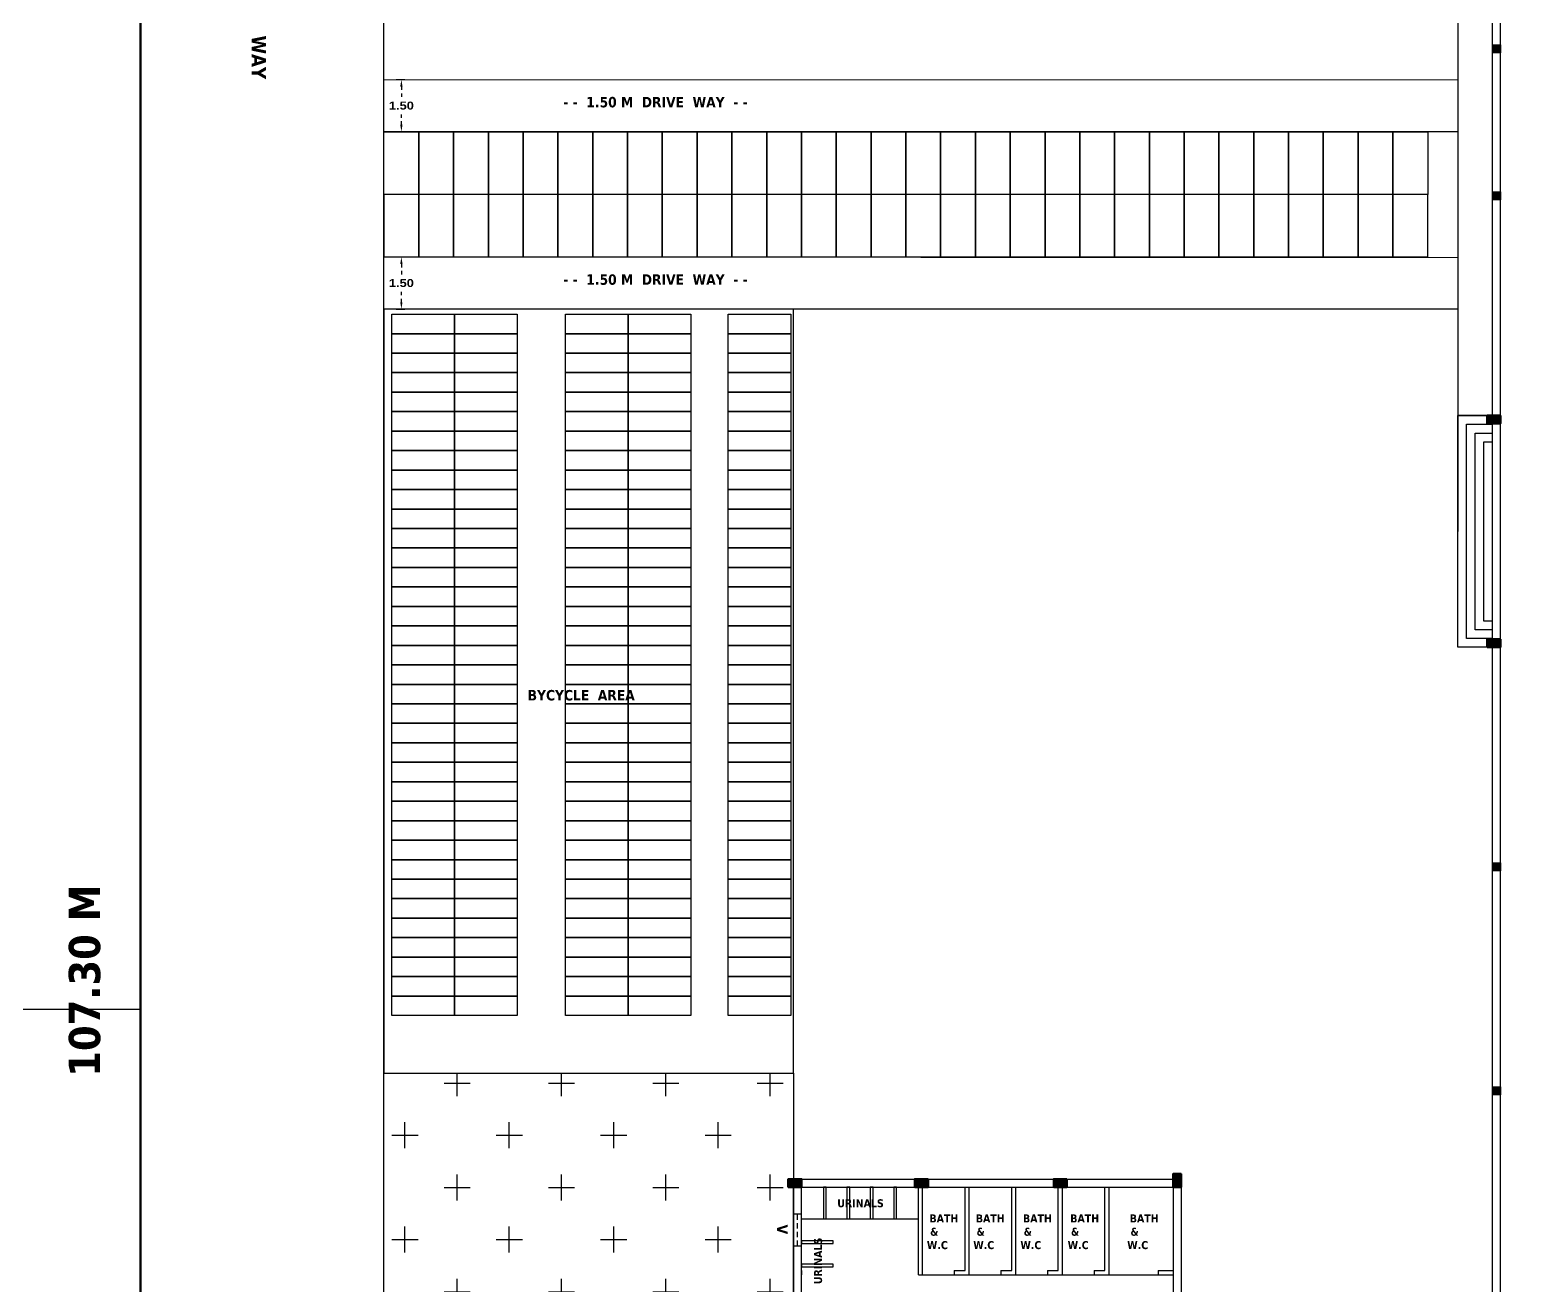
# Model space of a CAD drawing. Header units: metres. Extents: x 863 to 1571, y 626 to 804.
# Drawn here: x 1057.61 to 1100.36, y 729.21 to 765.3 of the extents above; entities that cross this region are included whole.
import ezdxf

# ---------------------------------------------------------------- set-up
doc = ezdxf.new("R2010")
doc.units = ezdxf.units.M
doc.header["$LTSCALE"] = 0.2
doc.header["$MEASUREMENT"] = 0
doc.header["$PDMODE"] = 2
doc.linetypes.add('DOT2', pattern=[0.125, 0, -0.125])
doc.linetypes.add('HIDDEN', pattern=[0.375, 0.25, -0.125])
doc.layers.get('0').update_dxf_attribs({"lineweight": 60})
for name, color, linetype in [('BLK_1_COVERED_AREA', 140, 'Continuous'), ('BLK_1_LVL_0_BLDG_FOOT_PRINT', 1, 'Continuous'), ('BLK_1_LVL_0_SIDE_SETBACK1', 171, 'Continuous'), ('Commercial-topo', 6, 'Continuous'), ('CYCLE_PARKING', 235, 'Continuous'), ('DRIVE_WAY', 1, 'Continuous'), ('OSR_PLAN', 171, 'Continuous'), ('PER_AISLE_WIDTH', 4, 'Continuous'), ('PLOT_BOUNDARY', 70, 'Continuous'), ('TWO_WHEELER_DRIVE_WAY', 2, 'Continuous'), ('TWO_WHEELER_PARKING', 2, 'Continuous')]:
    doc.layers.add(name, color=color, linetype=linetype)
doc.styles.get("Standard").update_dxf_attribs({"font": 'ariblk.ttf', "height": 0.23})
doc.styles.add('TXT', font='txt.shx')
doc.dimstyles.get("Standard").update_dxf_attribs({"dimtxt": 0.23, "dimasz": 0.2, "dimexe": 0.12, "dimexo": 0.0625, "dimgap": 0.09, "dimtad": 1, "dimtih": 1, "dimtoh": 1, "dimzin": 1, "dimdsep": 46, "dimtxsty": 'Standard', "dimcen": 0.09, "dimazin": 0, "dimtfac": 1, "dimtix": 1, "dimtofl": 0, "dimtmove": 0, "dimatfit": 0, "dimfxl": 0, "dimtolj": 1, "dimtzin": 0, "dimarcsym": 0})

# ---------------------------------------------------------------- blocks, each defined once
blk = doc.blocks.new('A$C650768DD')
blk.add_hatch(color=4).paths.add_polyline_path([(0, 0), (0.23, 0), (0.23, 0.38), (0, 0.38)])
at = {"color": 1}
blk.add_lwpolyline([(0, 0), (0.23, 0), (0.23, 0.38), (0, 0.38)], close=True, dxfattribs=at)
blk = doc.blocks.new('*D284')
at = {"layer": 'Defpoints', "color": 0, "lineweight": -2}
for p in [(1067.788, 758.766), (1068.288, 758.766), (1067.788, 757.266)]:
    blk.add_point(p, dxfattribs=at)
at = {"layer": 'TWO_WHEELER_DRIVE_WAY', "color": 6, "lineweight": -2}
for p, q in [((1068.138, 758.766), (1068.388, 758.766)), ((1068.138, 757.266), (1068.388, 757.266))]:
    blk.add_line(p, q, dxfattribs=at)
at = {"layer": 'TWO_WHEELER_DRIVE_WAY', "color": 6, "linetype": 'DOT2'}
for p, q in [((1068.288, 758.566), (1068.288, 758.225)), ((1068.288, 757.466), (1068.288, 757.807))]:
    blk.add_line(p, q, dxfattribs=at)
at = {"layer": 'TWO_WHEELER_DRIVE_WAY', "color": 6, "lineweight": -2}
for points in [[(1068.255, 758.566), (1068.321, 758.566), (1068.288, 758.766)], [(1068.255, 757.466), (1068.321, 757.466), (1068.288, 757.266)]]:
    blk.add_solid(points, dxfattribs=at)
at = {"layer": 'TWO_WHEELER_DRIVE_WAY', "color": 6, "lineweight": -2, "insert": (1068.288, 758.016), "char_height": 0.23, "attachment_point": 5}
blk.add_mtext('\\A1;1.50', dxfattribs=at)
blk = doc.blocks.new('*D285')
at = {"layer": 'Defpoints', "color": 0, "lineweight": -2}
for p in [(1067.788, 763.866), (1068.288, 763.866), (1067.788, 762.366)]:
    blk.add_point(p, dxfattribs=at)
at = {"layer": 'TWO_WHEELER_DRIVE_WAY', "color": 6, "lineweight": -2}
for p, q in [((1068.138, 763.866), (1068.388, 763.866)), ((1068.138, 762.366), (1068.388, 762.366))]:
    blk.add_line(p, q, dxfattribs=at)
at = {"layer": 'TWO_WHEELER_DRIVE_WAY', "color": 6, "linetype": 'DOT2'}
for p, q in [((1068.288, 763.666), (1068.288, 763.325)), ((1068.288, 762.566), (1068.288, 762.907))]:
    blk.add_line(p, q, dxfattribs=at)
at = {"layer": 'TWO_WHEELER_DRIVE_WAY', "color": 6, "lineweight": -2}
for points in [[(1068.255, 763.666), (1068.321, 763.666), (1068.288, 763.866)], [(1068.255, 762.566), (1068.321, 762.566), (1068.288, 762.366)]]:
    blk.add_solid(points, dxfattribs=at)
at = {"layer": 'TWO_WHEELER_DRIVE_WAY', "color": 6, "lineweight": -2, "insert": (1068.288, 763.116), "char_height": 0.23, "attachment_point": 5}
blk.add_mtext('\\A1;1.50', dxfattribs=at)

msp = doc.modelspace()

# ---------------------------------------------------------------- hatches: boundary and pattern name
at = {"lineweight": -2}
h = msp.add_hatch(color=4, dxfattribs=at)
h.dxf.hatch_style = 1
h.paths.add_polyline_path([(1099.88, 764.636), (1099.88, 764.866), (1099.65, 764.866), (1099.65, 764.636)])
h = msp.add_hatch(color=4, dxfattribs=at)
h.dxf.hatch_style = 1
h.paths.add_polyline_path([(1099.88, 760.406), (1099.88, 760.636), (1099.65, 760.636), (1099.65, 760.406)])
h = msp.add_hatch(color=4, dxfattribs=at)
h.dxf.hatch_style = 1
h.paths.add_polyline_path([(1099.88, 741.116), (1099.88, 741.346), (1099.65, 741.346), (1099.65, 741.116)])
h = msp.add_hatch(dxfattribs=at)
h.set_pattern_fill('CROSS', color=3, scale=6)
h.set_pattern_definition([(0, (399.014, -145.4812), (1.5, 1.5), [0.75, -2.25]), (90, (399.389, -145.8562), (-1.5, 1.5), [0.75, -2.25])])
h.paths.add_polyline_path([(1079.56, 727.296), (1079.41, 727.296), (1079.41, 727.526), (1079.56, 727.526), (1079.56, 728.27), (1079.56, 728.27), (1079.56, 729.18), (1079.56, 730.34), (1079.56, 730.34), (1079.56, 731.25), (1079.56, 732.03), (1079.41, 732.03), (1079.41, 732.26), (1079.56, 732.26), (1079.56, 735.301), (1067.788, 735.301), (1067.788, 683.481), (1079.56, 683.481), (1079.56, 702.616), (1079.41, 702.616), (1079.41, 702.846), (1079.56, 702.846), (1079.56, 706.706), (1079.41, 706.706), (1079.41, 706.936), (1079.56, 706.936), (1079.56, 710.796), (1079.41, 710.796), (1079.41, 711.026), (1079.56, 711.026), (1079.56, 714.886), (1079.41, 714.886), (1079.41, 715.116), (1079.56, 715.116), (1079.56, 716.119), (1079.56, 716.119), (1079.56, 717.919), (1079.56, 718.976), (1079.41, 718.976), (1079.41, 719.206), (1079.56, 719.206), (1079.56, 720.263), (1079.56, 720.263), (1079.56, 722.063), (1079.56, 723.066), (1079.41, 723.066), (1079.41, 723.296), (1079.56, 723.296)])
h = msp.add_hatch(color=4, dxfattribs=at)
h.dxf.hatch_style = 1
h.paths.add_polyline_path([(1099.88, 734.686), (1099.88, 734.916), (1099.65, 734.916), (1099.65, 734.686)])

# ---------------------------------------------------------------- linework, layer by layer
for p, q in [((1060.787, 790.781), (1060.787, 683.481)), ((1067.788, 762.366), (1067.788, 790.781)), ((1098.65, 773.016), (1098.65, 750.874)), ((1099.65, 764.636), (1099.65, 764.636)), ((1099.88, 764.866), (1099.88, 764.866)), ((1067.788, 758.755), (1067.788, 762.366)), ((1085.788, 762.366), (1067.788, 762.366)), ((1099.88, 760.636), (1099.88, 760.636)), ((1099.65, 760.406), (1099.65, 760.406)), ((1067.788, 758.766), (1067.788, 758.755)), ((1067.788, 756.692), (1067.788, 757.266)), ((1067.788, 683.481), (1067.788, 756.692)), ((1099.65, 754.206), (1098.65, 754.206)), ((1067.788, 750.874), (1067.788, 743.874)), ((1099.65, 741.116), (1099.65, 741.116)), ((1060.787, 737.131), (1048.779, 737.131)), ((1099.65, 734.686), (1099.65, 734.686)), ((1079.79, 729.63), (1079.79, 732.028)), ((1079.79, 729.628), (1079.79, 732.028)), ((1079.79, 732.028), (1081.01, 732.028)), ((1079.79, 732.028), (1084.49, 732.028)), ((1081.032, 732.028), (1082.35, 732.028)), ((1083.15, 729.508), (1083.15, 732.028)), ((1083.27, 729.508), (1083.27, 732.028)), ((1084.49, 729.628), (1084.49, 732.028)), ((1084.61, 732.028), (1085.83, 732.028)), ((1084.61, 729.508), (1084.61, 732.028)), ((1085.83, 729.628), (1085.83, 732.028)), ((1085.95, 732.028), (1087.17, 732.028)), ((1085.95, 729.508), (1085.95, 732.028)), ((1087.17, 729.628), (1087.17, 732.028)), ((1087.29, 729.508), (1087.29, 732.028)), ((1088.51, 729.628), (1088.51, 732.03)), ((1088.63, 729.508), (1088.63, 732.03)), ((1079.79, 727.526), (1079.79, 731.798)), ((1079.79, 731.118), (1083.15, 731.118)), ((1079.79, 729.628), (1079.79, 729.508)), ((1083.15, 729.508), (1084.61, 729.508)), ((1084.18, 729.628), (1084.49, 729.628)), ((1084.18, 729.628), (1084.18, 729.508)), ((1084.61, 729.508), (1085.95, 729.508)), ((1085.52, 729.628), (1085.83, 729.628)), ((1085.52, 729.628), (1085.52, 729.508)), ((1085.95, 729.508), (1087.29, 729.508)), ((1086.86, 729.628), (1087.17, 729.628)), ((1086.86, 729.628), (1086.86, 729.508)), ((1087.29, 729.508), (1088.63, 729.508)), ((1088.2, 729.628), (1088.51, 729.628)), ((1088.2, 729.628), (1088.2, 729.508)), ((1088.63, 729.508), (1090.47, 729.508)), ((1089.67, 729.508), (1090.47, 729.508)), ((1090.04, 729.628), (1090.47, 729.628)), ((1090.04, 729.628), (1090.04, 729.508))]:
    msp.add_line(p, q, dxfattribs=at)
at = {"color": 143, "linetype": 'HIDDEN', "lineweight": -2, "ltscale": 3}
msp.add_line((1079.675, 730.34), (1079.675, 731.25), dxfattribs=at)
at = {"lineweight": -2}
for points in [[(1079.79, 698.736), (1079.79, 732.028), (1090.469, 732.028), (1090.469, 717.596), (1099.88, 717.596), (1099.88, 773.246), (1078.29, 773.247), (1078.29, 783.926), (1099.65, 783.926), (1110.56, 783.926), (1110.56, 698.736), (1099.65, 698.736), (1099.65, 696.09), (1090.7, 696.09), (1090.7, 698.736)], [(1067.788, 735.301), (1079.56, 735.301), (1079.56, 757.266), (1067.788, 757.266)], [(1079.56, 683.481), (1067.788, 683.481), (1067.788, 735.301), (1079.56, 735.301)], [(1080.422, 732.025), (1080.422, 731.115), (1080.502, 731.115), (1080.502, 732.025)], [(1081.094, 732.028), (1081.094, 731.118), (1081.174, 731.118), (1081.174, 732.028)], [(1081.766, 732.028), (1081.766, 731.118), (1081.846, 731.118), (1081.846, 732.028)], [(1082.438, 732.028), (1082.438, 731.118), (1082.518, 731.118), (1082.518, 732.028)], [(1079.79, 730.406), (1080.7, 730.406), (1080.7, 730.486), (1079.79, 730.486)], [(1079.79, 729.734), (1080.7, 729.734), (1080.7, 729.814), (1079.79, 729.814)]]:
    msp.add_lwpolyline(points, close=True, dxfattribs=at)
at = {"color": 1, "lineweight": -2}
for points in [[(1099.88, 764.866), (1099.88, 764.636), (1099.65, 764.636), (1099.65, 764.866)], [(1099.88, 760.636), (1099.88, 760.406), (1099.65, 760.406), (1099.65, 760.636)], [(1099.88, 741.346), (1099.88, 741.116), (1099.65, 741.116), (1099.65, 741.346)], [(1099.88, 734.916), (1099.88, 734.686), (1099.65, 734.686), (1099.65, 734.916)]]:
    msp.add_lwpolyline(points, close=True, dxfattribs=at)
at = {"lineweight": -2}
for points in [[(1099.65, 747.546), (1098.65, 747.546), (1098.65, 754.206), (1099.65, 754.206)], [(1099.65, 747.796), (1098.9, 747.796), (1098.9, 753.956), (1099.65, 753.956)], [(1099.65, 748.046), (1099.15, 748.046), (1099.15, 753.706), (1099.65, 753.706)], [(1099.65, 748.296), (1099.4, 748.296), (1099.4, 753.456), (1099.65, 753.456)]]:
    msp.add_lwpolyline(points, dxfattribs=at)
at = {"color": 4, "lineweight": -2}
msp.add_lwpolyline([(1079.56, 731.25), (1079.56, 730.34), (1079.79, 730.34), (1079.79, 731.25)], close=True, dxfattribs=at)
at = {"layer": 'BLK_1_COVERED_AREA', "color": 140, "lineweight": -2}
msp.add_lwpolyline([(1078.06, 784.156), (1110.79, 784.156), (1110.79, 698.506), (1099.88, 698.506), (1099.88, 695.86), (1090.47, 695.86), (1090.47, 698.506), (1079.56, 698.506), (1079.56, 732.26), (1090.699, 732.258), (1090.699, 717.826), (1099.65, 717.826), (1099.65, 773.016), (1078.06, 773.017)], close=True, dxfattribs=at)
at = {"layer": 'BLK_1_LVL_0_BLDG_FOOT_PRINT', "color": 1, "lineweight": -2}
msp.add_lwpolyline([(1078.06, 784.156), (1110.79, 784.156), (1110.79, 698.506), (1099.88, 698.506), (1099.88, 695.86), (1090.47, 695.86), (1090.47, 698.506), (1079.56, 698.506), (1079.56, 732.26), (1090.699, 732.258), (1090.699, 717.826), (1099.65, 717.826), (1099.65, 773.016), (1078.06, 773.017)], close=True, dxfattribs=at)
at = {"layer": 'BLK_1_LVL_0_SIDE_SETBACK1', "color": 171, "lineweight": -2}
msp.add_lwpolyline([(1099.65, 773.016), (1078.06, 773.017), (1078.06, 784.156), (1060.788, 784.156), (1060.788, 698.506), (1079.56, 698.506), (1079.56, 732.258), (1090.699, 732.258), (1090.699, 717.826), (1099.65, 717.826)], close=True, dxfattribs=at)
at = {"layer": 'CYCLE_PARKING', "color": 250, "lineweight": -2}
for points in [[(1068.018, 756.561), (1068.018, 757.121), (1069.818, 757.121), (1069.818, 756.561)], [(1069.818, 756.561), (1069.818, 757.121), (1071.618, 757.121), (1071.618, 756.561)], [(1073.003, 756.561), (1073.003, 757.121), (1074.803, 757.121), (1074.803, 756.561)], [(1074.803, 756.561), (1074.803, 757.121), (1076.603, 757.121), (1076.603, 756.561)], [(1077.681, 756.561), (1077.681, 757.121), (1079.481, 757.121), (1079.481, 756.561)], [(1068.018, 756.001), (1068.018, 756.561), (1069.818, 756.561), (1069.818, 756.001)], [(1069.818, 756.001), (1069.818, 756.561), (1071.618, 756.561), (1071.618, 756.001)], [(1073.003, 756.001), (1073.003, 756.561), (1074.803, 756.561), (1074.803, 756.001)], [(1074.803, 756.001), (1074.803, 756.561), (1076.603, 756.561), (1076.603, 756.001)], [(1077.681, 756.001), (1077.681, 756.561), (1079.481, 756.561), (1079.481, 756.001)], [(1068.018, 755.441), (1068.018, 756.001), (1069.818, 756.001), (1069.818, 755.441)], [(1069.818, 755.441), (1069.818, 756.001), (1071.618, 756.001), (1071.618, 755.441)], [(1073.003, 755.441), (1073.003, 756.001), (1074.803, 756.001), (1074.803, 755.441)], [(1074.803, 755.441), (1074.803, 756.001), (1076.603, 756.001), (1076.603, 755.441)], [(1077.681, 755.441), (1077.681, 756.001), (1079.481, 756.001), (1079.481, 755.441)], [(1068.018, 754.881), (1068.018, 755.441), (1069.818, 755.441), (1069.818, 754.881)], [(1069.818, 754.881), (1069.818, 755.441), (1071.618, 755.441), (1071.618, 754.881)], [(1073.003, 754.881), (1073.003, 755.441), (1074.803, 755.441), (1074.803, 754.881)], [(1074.803, 754.881), (1074.803, 755.441), (1076.603, 755.441), (1076.603, 754.881)], [(1077.681, 754.881), (1077.681, 755.441), (1079.481, 755.441), (1079.481, 754.881)], [(1068.018, 754.321), (1068.018, 754.881), (1069.818, 754.881), (1069.818, 754.321)], [(1069.818, 754.321), (1069.818, 754.881), (1071.618, 754.881), (1071.618, 754.321)], [(1073.003, 754.321), (1073.003, 754.881), (1074.803, 754.881), (1074.803, 754.321)], [(1074.803, 754.321), (1074.803, 754.881), (1076.603, 754.881), (1076.603, 754.321)], [(1077.681, 754.321), (1077.681, 754.881), (1079.481, 754.881), (1079.481, 754.321)], [(1068.018, 753.761), (1068.018, 754.321), (1069.818, 754.321), (1069.818, 753.761)], [(1069.818, 753.761), (1069.818, 754.321), (1071.618, 754.321), (1071.618, 753.761)], [(1073.003, 753.761), (1073.003, 754.321), (1074.803, 754.321), (1074.803, 753.761)], [(1074.803, 753.761), (1074.803, 754.321), (1076.603, 754.321), (1076.603, 753.761)], [(1077.681, 753.761), (1077.681, 754.321), (1079.481, 754.321), (1079.481, 753.761)], [(1068.018, 753.201), (1068.018, 753.761), (1069.818, 753.761), (1069.818, 753.201)], [(1069.818, 753.201), (1069.818, 753.761), (1071.618, 753.761), (1071.618, 753.201)], [(1073.003, 753.201), (1073.003, 753.761), (1074.803, 753.761), (1074.803, 753.201)], [(1074.803, 753.201), (1074.803, 753.761), (1076.603, 753.761), (1076.603, 753.201)], [(1077.681, 753.201), (1077.681, 753.761), (1079.481, 753.761), (1079.481, 753.201)], [(1068.018, 752.641), (1068.018, 753.201), (1069.818, 753.201), (1069.818, 752.641)], [(1069.818, 752.641), (1069.818, 753.201), (1071.618, 753.201), (1071.618, 752.641)], [(1073.003, 752.641), (1073.003, 753.201), (1074.803, 753.201), (1074.803, 752.641)], [(1074.803, 752.641), (1074.803, 753.201), (1076.603, 753.201), (1076.603, 752.641)], [(1077.681, 752.641), (1077.681, 753.201), (1079.481, 753.201), (1079.481, 752.641)], [(1068.018, 752.081), (1068.018, 752.641), (1069.818, 752.641), (1069.818, 752.081)], [(1069.818, 752.081), (1069.818, 752.641), (1071.618, 752.641), (1071.618, 752.081)], [(1073.003, 752.081), (1073.003, 752.641), (1074.803, 752.641), (1074.803, 752.081)], [(1074.803, 752.081), (1074.803, 752.641), (1076.603, 752.641), (1076.603, 752.081)], [(1077.681, 752.081), (1077.681, 752.641), (1079.481, 752.641), (1079.481, 752.081)], [(1068.018, 751.521), (1068.018, 752.081), (1069.818, 752.081), (1069.818, 751.521)], [(1069.818, 751.521), (1069.818, 752.081), (1071.618, 752.081), (1071.618, 751.521)], [(1073.003, 751.521), (1073.003, 752.081), (1074.803, 752.081), (1074.803, 751.521)], [(1074.803, 751.521), (1074.803, 752.081), (1076.603, 752.081), (1076.603, 751.521)], [(1077.681, 751.521), (1077.681, 752.081), (1079.481, 752.081), (1079.481, 751.521)], [(1068.018, 750.961), (1068.018, 751.521), (1069.818, 751.521), (1069.818, 750.961)], [(1069.818, 750.961), (1069.818, 751.521), (1071.618, 751.521), (1071.618, 750.961)], [(1073.003, 750.961), (1073.003, 751.521), (1074.803, 751.521), (1074.803, 750.961)], [(1074.803, 750.961), (1074.803, 751.521), (1076.603, 751.521), (1076.603, 750.961)], [(1077.681, 750.961), (1077.681, 751.521), (1079.481, 751.521), (1079.481, 750.961)], [(1068.018, 750.401), (1068.018, 750.961), (1069.818, 750.961), (1069.818, 750.401)], [(1069.818, 750.401), (1069.818, 750.961), (1071.618, 750.961), (1071.618, 750.401)], [(1073.003, 750.401), (1073.003, 750.961), (1074.803, 750.961), (1074.803, 750.401)], [(1074.803, 750.401), (1074.803, 750.961), (1076.603, 750.961), (1076.603, 750.401)], [(1077.681, 750.401), (1077.681, 750.961), (1079.481, 750.961), (1079.481, 750.401)], [(1068.018, 749.841), (1068.018, 750.401), (1069.818, 750.401), (1069.818, 749.841)], [(1069.818, 749.841), (1069.818, 750.401), (1071.618, 750.401), (1071.618, 749.841)], [(1073.003, 749.841), (1073.003, 750.401), (1074.803, 750.401), (1074.803, 749.841)], [(1074.803, 749.841), (1074.803, 750.401), (1076.603, 750.401), (1076.603, 749.841)], [(1077.681, 749.841), (1077.681, 750.401), (1079.481, 750.401), (1079.481, 749.841)], [(1068.018, 749.281), (1068.018, 749.841), (1069.818, 749.841), (1069.818, 749.281)], [(1069.818, 749.281), (1069.818, 749.841), (1071.618, 749.841), (1071.618, 749.281)], [(1073.003, 749.281), (1073.003, 749.841), (1074.803, 749.841), (1074.803, 749.281)], [(1074.803, 749.281), (1074.803, 749.841), (1076.603, 749.841), (1076.603, 749.281)], [(1077.681, 749.281), (1077.681, 749.841), (1079.481, 749.841), (1079.481, 749.281)], [(1068.018, 748.721), (1068.018, 749.281), (1069.818, 749.281), (1069.818, 748.721)], [(1069.818, 748.721), (1069.818, 749.281), (1071.618, 749.281), (1071.618, 748.721)], [(1073.003, 748.721), (1073.003, 749.281), (1074.803, 749.281), (1074.803, 748.721)], [(1074.803, 748.721), (1074.803, 749.281), (1076.603, 749.281), (1076.603, 748.721)], [(1077.681, 748.721), (1077.681, 749.281), (1079.481, 749.281), (1079.481, 748.721)], [(1068.018, 748.161), (1068.018, 748.721), (1069.818, 748.721), (1069.818, 748.161)], [(1069.818, 748.161), (1069.818, 748.721), (1071.618, 748.721), (1071.618, 748.161)], [(1073.003, 748.161), (1073.003, 748.721), (1074.803, 748.721), (1074.803, 748.161)], [(1074.803, 748.161), (1074.803, 748.721), (1076.603, 748.721), (1076.603, 748.161)], [(1077.681, 748.161), (1077.681, 748.721), (1079.481, 748.721), (1079.481, 748.161)], [(1068.018, 747.601), (1068.018, 748.161), (1069.818, 748.161), (1069.818, 747.601)], [(1069.818, 747.601), (1069.818, 748.161), (1071.618, 748.161), (1071.618, 747.601)], [(1073.003, 747.601), (1073.003, 748.161), (1074.803, 748.161), (1074.803, 747.601)], [(1074.803, 747.601), (1074.803, 748.161), (1076.603, 748.161), (1076.603, 747.601)], [(1077.681, 747.601), (1077.681, 748.161), (1079.481, 748.161), (1079.481, 747.601)], [(1068.018, 747.041), (1068.018, 747.601), (1069.818, 747.601), (1069.818, 747.041)], [(1069.818, 747.041), (1069.818, 747.601), (1071.618, 747.601), (1071.618, 747.041)], [(1073.003, 747.041), (1073.003, 747.601), (1074.803, 747.601), (1074.803, 747.041)], [(1074.803, 747.041), (1074.803, 747.601), (1076.603, 747.601), (1076.603, 747.041)], [(1077.681, 747.041), (1077.681, 747.601), (1079.481, 747.601), (1079.481, 747.041)], [(1068.018, 746.481), (1068.018, 747.041), (1069.818, 747.041), (1069.818, 746.481)], [(1069.818, 746.481), (1069.818, 747.041), (1071.618, 747.041), (1071.618, 746.481)], [(1073.003, 746.481), (1073.003, 747.041), (1074.803, 747.041), (1074.803, 746.481)], [(1074.803, 746.481), (1074.803, 747.041), (1076.603, 747.041), (1076.603, 746.481)], [(1077.681, 746.481), (1077.681, 747.041), (1079.481, 747.041), (1079.481, 746.481)], [(1068.018, 745.921), (1068.018, 746.481), (1069.818, 746.481), (1069.818, 745.921)], [(1069.818, 745.921), (1069.818, 746.481), (1071.618, 746.481), (1071.618, 745.921)], [(1073.003, 745.921), (1073.003, 746.481), (1074.803, 746.481), (1074.803, 745.921)], [(1074.803, 745.921), (1074.803, 746.481), (1076.603, 746.481), (1076.603, 745.921)], [(1077.681, 745.921), (1077.681, 746.481), (1079.481, 746.481), (1079.481, 745.921)], [(1068.018, 745.361), (1068.018, 745.921), (1069.818, 745.921), (1069.818, 745.361)], [(1069.818, 745.361), (1069.818, 745.921), (1071.618, 745.921), (1071.618, 745.361)], [(1073.003, 745.361), (1073.003, 745.921), (1074.803, 745.921), (1074.803, 745.361)], [(1074.803, 745.361), (1074.803, 745.921), (1076.603, 745.921), (1076.603, 745.361)], [(1077.681, 745.361), (1077.681, 745.921), (1079.481, 745.921), (1079.481, 745.361)], [(1068.018, 744.801), (1068.018, 745.361), (1069.818, 745.361), (1069.818, 744.801)], [(1069.818, 744.801), (1069.818, 745.361), (1071.618, 745.361), (1071.618, 744.801)], [(1073.003, 744.801), (1073.003, 745.361), (1074.803, 745.361), (1074.803, 744.801)], [(1074.803, 744.801), (1074.803, 745.361), (1076.603, 745.361), (1076.603, 744.801)], [(1077.681, 744.801), (1077.681, 745.361), (1079.481, 745.361), (1079.481, 744.801)], [(1068.018, 744.241), (1068.018, 744.801), (1069.818, 744.801), (1069.818, 744.241)], [(1069.818, 744.241), (1069.818, 744.801), (1071.618, 744.801), (1071.618, 744.241)], [(1073.003, 744.241), (1073.003, 744.801), (1074.803, 744.801), (1074.803, 744.241)], [(1074.803, 744.241), (1074.803, 744.801), (1076.603, 744.801), (1076.603, 744.241)], [(1077.681, 744.241), (1077.681, 744.801), (1079.481, 744.801), (1079.481, 744.241)], [(1068.018, 743.681), (1068.018, 744.241), (1069.818, 744.241), (1069.818, 743.681)], [(1069.818, 743.681), (1069.818, 744.241), (1071.618, 744.241), (1071.618, 743.681)], [(1073.003, 743.681), (1073.003, 744.241), (1074.803, 744.241), (1074.803, 743.681)], [(1074.803, 743.681), (1074.803, 744.241), (1076.603, 744.241), (1076.603, 743.681)], [(1077.681, 743.681), (1077.681, 744.241), (1079.481, 744.241), (1079.481, 743.681)], [(1068.018, 743.121), (1068.018, 743.681), (1069.818, 743.681), (1069.818, 743.121)], [(1069.818, 743.121), (1069.818, 743.681), (1071.618, 743.681), (1071.618, 743.121)], [(1073.003, 743.121), (1073.003, 743.681), (1074.803, 743.681), (1074.803, 743.121)], [(1074.803, 743.121), (1074.803, 743.681), (1076.603, 743.681), (1076.603, 743.121)], [(1077.681, 743.121), (1077.681, 743.681), (1079.481, 743.681), (1079.481, 743.121)], [(1068.018, 742.561), (1068.018, 743.121), (1069.818, 743.121), (1069.818, 742.561)], [(1069.818, 742.561), (1069.818, 743.121), (1071.618, 743.121), (1071.618, 742.561)], [(1073.003, 742.561), (1073.003, 743.121), (1074.803, 743.121), (1074.803, 742.561)], [(1074.803, 742.561), (1074.803, 743.121), (1076.603, 743.121), (1076.603, 742.561)], [(1077.681, 742.561), (1077.681, 743.121), (1079.481, 743.121), (1079.481, 742.561)], [(1068.018, 742.001), (1068.018, 742.561), (1069.818, 742.561), (1069.818, 742.001)], [(1069.818, 742.001), (1069.818, 742.561), (1071.618, 742.561), (1071.618, 742.001)], [(1073.003, 742.001), (1073.003, 742.561), (1074.803, 742.561), (1074.803, 742.001)], [(1074.803, 742.001), (1074.803, 742.561), (1076.603, 742.561), (1076.603, 742.001)], [(1077.681, 742.001), (1077.681, 742.561), (1079.481, 742.561), (1079.481, 742.001)], [(1068.018, 741.441), (1068.018, 742.001), (1069.818, 742.001), (1069.818, 741.441)], [(1069.818, 741.441), (1069.818, 742.001), (1071.618, 742.001), (1071.618, 741.441)], [(1073.003, 741.441), (1073.003, 742.001), (1074.803, 742.001), (1074.803, 741.441)], [(1074.803, 741.441), (1074.803, 742.001), (1076.603, 742.001), (1076.603, 741.441)], [(1077.681, 741.441), (1077.681, 742.001), (1079.481, 742.001), (1079.481, 741.441)], [(1068.018, 740.881), (1068.018, 741.441), (1069.818, 741.441), (1069.818, 740.881)], [(1069.818, 740.881), (1069.818, 741.441), (1071.618, 741.441), (1071.618, 740.881)], [(1073.003, 740.881), (1073.003, 741.441), (1074.803, 741.441), (1074.803, 740.881)], [(1074.803, 740.881), (1074.803, 741.441), (1076.603, 741.441), (1076.603, 740.881)], [(1077.681, 740.881), (1077.681, 741.441), (1079.481, 741.441), (1079.481, 740.881)], [(1068.018, 740.321), (1068.018, 740.881), (1069.818, 740.881), (1069.818, 740.321)], [(1069.818, 740.321), (1069.818, 740.881), (1071.618, 740.881), (1071.618, 740.321)], [(1073.003, 740.321), (1073.003, 740.881), (1074.803, 740.881), (1074.803, 740.321)], [(1074.803, 740.321), (1074.803, 740.881), (1076.603, 740.881), (1076.603, 740.321)], [(1077.681, 740.321), (1077.681, 740.881), (1079.481, 740.881), (1079.481, 740.321)], [(1068.018, 739.761), (1068.018, 740.321), (1069.818, 740.321), (1069.818, 739.761)], [(1069.818, 739.761), (1069.818, 740.321), (1071.618, 740.321), (1071.618, 739.761)], [(1073.003, 739.761), (1073.003, 740.321), (1074.803, 740.321), (1074.803, 739.761)], [(1074.803, 739.761), (1074.803, 740.321), (1076.603, 740.321), (1076.603, 739.761)], [(1077.681, 739.761), (1077.681, 740.321), (1079.481, 740.321), (1079.481, 739.761)], [(1068.018, 739.201), (1068.018, 739.761), (1069.818, 739.761), (1069.818, 739.201)], [(1069.818, 739.201), (1069.818, 739.761), (1071.618, 739.761), (1071.618, 739.201)], [(1073.003, 739.201), (1073.003, 739.761), (1074.803, 739.761), (1074.803, 739.201)], [(1074.803, 739.201), (1074.803, 739.761), (1076.603, 739.761), (1076.603, 739.201)], [(1077.681, 739.201), (1077.681, 739.761), (1079.481, 739.761), (1079.481, 739.201)], [(1068.018, 738.641), (1068.018, 739.201), (1069.818, 739.201), (1069.818, 738.641)], [(1069.818, 738.641), (1069.818, 739.201), (1071.618, 739.201), (1071.618, 738.641)], [(1073.003, 738.641), (1073.003, 739.201), (1074.803, 739.201), (1074.803, 738.641)], [(1074.803, 738.641), (1074.803, 739.201), (1076.603, 739.201), (1076.603, 738.641)], [(1077.681, 738.641), (1077.681, 739.201), (1079.481, 739.201), (1079.481, 738.641)], [(1068.018, 738.081), (1068.018, 738.641), (1069.818, 738.641), (1069.818, 738.081)], [(1069.818, 738.081), (1069.818, 738.641), (1071.618, 738.641), (1071.618, 738.081)], [(1073.003, 738.081), (1073.003, 738.641), (1074.803, 738.641), (1074.803, 738.081)], [(1074.803, 738.081), (1074.803, 738.641), (1076.603, 738.641), (1076.603, 738.081)], [(1077.681, 738.081), (1077.681, 738.641), (1079.481, 738.641), (1079.481, 738.081)], [(1068.018, 737.521), (1068.018, 738.081), (1069.818, 738.081), (1069.818, 737.521)], [(1069.818, 737.521), (1069.818, 738.081), (1071.618, 738.081), (1071.618, 737.521)], [(1073.003, 737.521), (1073.003, 738.081), (1074.803, 738.081), (1074.803, 737.521)], [(1074.803, 737.521), (1074.803, 738.081), (1076.603, 738.081), (1076.603, 737.521)], [(1077.681, 737.521), (1077.681, 738.081), (1079.481, 738.081), (1079.481, 737.521)], [(1068.018, 736.961), (1068.018, 737.521), (1069.818, 737.521), (1069.818, 736.961)], [(1069.818, 736.961), (1069.818, 737.521), (1071.618, 737.521), (1071.618, 736.961)], [(1073.003, 736.961), (1073.003, 737.521), (1074.803, 737.521), (1074.803, 736.961)], [(1074.803, 736.961), (1074.803, 737.521), (1076.603, 737.521), (1076.603, 736.961)], [(1077.681, 736.961), (1077.681, 737.521), (1079.481, 737.521), (1079.481, 736.961)]]:
    msp.add_lwpolyline(points, close=True, dxfattribs=at)
at = {"layer": 'DRIVE_WAY', "color": 255, "linetype": 'ByBlock'}
msp.add_lwpolyline([(1067.788, 790.692), (1060.788, 790.692), (1060.788, 683.481), (1067.788, 683.481)], close=True, dxfattribs=at)
at = {"layer": 'OSR_PLAN', "color": 7, "lineweight": -2}
msp.add_lwpolyline([(1067.788, 735.301), (1079.56, 735.301), (1079.56, 683.481), (1067.788, 683.481)], close=True, dxfattribs=at)
at = {"layer": 'PER_AISLE_WIDTH', "color": 5, "linetype": 'ByBlock'}
msp.add_lwpolyline([(1067.788, 790.692), (1060.788, 790.692), (1060.788, 683.481), (1067.788, 683.481)], close=True, dxfattribs=at)
at = {"layer": 'PLOT_BOUNDARY', "color": 70, "lineweight": 80}
msp.add_lwpolyline([(1060.788, 790.781), (1117.387, 791.181), (1117.385, 683.481), (1060.788, 683.481)], close=True, dxfattribs=at)
at = {"layer": 'TWO_WHEELER_DRIVE_WAY', "color": 6, "lineweight": -2}
for points in [[(1067.788, 763.866), (1098.65, 763.855), (1098.65, 762.366), (1067.788, 762.366)], [(1067.788, 758.766), (1098.65, 758.755), (1098.65, 757.266), (1067.788, 757.266)]]:
    msp.add_lwpolyline(points, close=True, dxfattribs=at)
at = {"layer": 'TWO_WHEELER_PARKING', "color": 2, "lineweight": -2}
for points in [[(1068.788, 762.366), (1068.788, 760.566), (1067.788, 760.566), (1067.788, 762.366)], [(1069.788, 762.366), (1069.788, 760.566), (1068.788, 760.566), (1068.788, 762.366)], [(1070.788, 762.366), (1070.788, 760.566), (1069.788, 760.566), (1069.788, 762.366)], [(1071.788, 762.366), (1071.788, 760.566), (1070.788, 760.566), (1070.788, 762.366)], [(1072.788, 762.366), (1072.788, 760.566), (1071.788, 760.566), (1071.788, 762.366)], [(1073.788, 762.366), (1073.788, 760.566), (1072.788, 760.566), (1072.788, 762.366)], [(1074.788, 762.366), (1074.788, 760.566), (1073.788, 760.566), (1073.788, 762.366)], [(1075.788, 762.366), (1075.788, 760.566), (1074.788, 760.566), (1074.788, 762.366)], [(1076.788, 762.366), (1076.788, 760.566), (1075.788, 760.566), (1075.788, 762.366)], [(1077.788, 762.366), (1077.788, 760.566), (1076.788, 760.566), (1076.788, 762.366)], [(1078.788, 762.366), (1078.788, 760.566), (1077.788, 760.566), (1077.788, 762.366)], [(1079.788, 762.366), (1079.788, 760.566), (1078.788, 760.566), (1078.788, 762.366)], [(1080.788, 762.366), (1080.788, 760.566), (1079.788, 760.566), (1079.788, 762.366)], [(1081.788, 762.366), (1081.788, 760.566), (1080.788, 760.566), (1080.788, 762.366)], [(1082.788, 762.366), (1082.788, 760.566), (1081.788, 760.566), (1081.788, 762.366)], [(1083.788, 762.366), (1083.788, 760.566), (1082.788, 760.566), (1082.788, 762.366)], [(1084.788, 762.366), (1084.788, 760.566), (1083.788, 760.566), (1083.788, 762.366)], [(1085.788, 762.366), (1085.788, 760.566), (1084.788, 760.566), (1084.788, 762.366)], [(1086.788, 762.366), (1086.788, 760.566), (1085.788, 760.566), (1085.788, 762.366)], [(1087.788, 762.366), (1087.788, 760.566), (1086.788, 760.566), (1086.788, 762.366)], [(1088.788, 762.366), (1088.788, 760.566), (1087.788, 760.566), (1087.788, 762.366)], [(1089.788, 762.366), (1089.788, 760.566), (1088.788, 760.566), (1088.788, 762.366)], [(1090.788, 762.366), (1090.788, 760.566), (1089.788, 760.566), (1089.788, 762.366)], [(1091.788, 762.366), (1091.788, 760.566), (1090.788, 760.566), (1090.788, 762.366)], [(1092.788, 762.366), (1092.788, 760.566), (1091.788, 760.566), (1091.788, 762.366)], [(1093.788, 762.366), (1093.788, 760.566), (1092.788, 760.566), (1092.788, 762.366)], [(1094.788, 762.366), (1094.788, 760.566), (1093.788, 760.566), (1093.788, 762.366)], [(1095.788, 762.366), (1095.788, 760.566), (1094.788, 760.566), (1094.788, 762.366)], [(1096.788, 762.366), (1096.788, 760.566), (1095.788, 760.566), (1095.788, 762.366)], [(1097.788, 762.366), (1097.788, 760.566), (1096.788, 760.566), (1096.788, 762.366)], [(1068.788, 758.766), (1068.788, 760.566), (1067.788, 760.566), (1067.788, 758.766)], [(1069.788, 758.766), (1069.788, 760.566), (1068.788, 760.566), (1068.788, 758.766)], [(1070.788, 758.766), (1070.788, 760.566), (1069.788, 760.566), (1069.788, 758.766)], [(1071.788, 758.766), (1071.788, 760.566), (1070.788, 760.566), (1070.788, 758.766)], [(1072.788, 758.766), (1072.788, 760.566), (1071.788, 760.566), (1071.788, 758.766)], [(1073.788, 758.766), (1073.788, 760.566), (1072.788, 760.566), (1072.788, 758.766)], [(1074.788, 758.766), (1074.788, 760.566), (1073.788, 760.566), (1073.788, 758.766)], [(1075.788, 758.766), (1075.788, 760.566), (1074.788, 760.566), (1074.788, 758.766)], [(1076.788, 758.766), (1076.788, 760.566), (1075.788, 760.566), (1075.788, 758.766)], [(1077.788, 758.766), (1077.788, 760.566), (1076.788, 760.566), (1076.788, 758.766)], [(1078.788, 758.766), (1078.788, 760.566), (1077.788, 760.566), (1077.788, 758.766)], [(1079.788, 758.766), (1079.788, 760.566), (1078.788, 760.566), (1078.788, 758.766)], [(1080.788, 758.766), (1080.788, 760.566), (1079.788, 760.566), (1079.788, 758.766)], [(1081.788, 758.766), (1081.788, 760.566), (1080.788, 760.566), (1080.788, 758.766)], [(1082.788, 758.766), (1082.788, 760.566), (1081.788, 760.566), (1081.788, 758.766)], [(1083.788, 758.766), (1083.788, 760.566), (1082.788, 760.566), (1082.788, 758.766)], [(1084.788, 758.766), (1084.788, 760.566), (1083.788, 760.566), (1083.788, 758.766)], [(1085.788, 758.766), (1085.788, 760.566), (1084.788, 760.566), (1084.788, 758.766)], [(1086.788, 758.766), (1086.788, 760.566), (1085.788, 760.566), (1085.788, 758.766)], [(1087.788, 758.766), (1087.788, 760.566), (1086.788, 760.566), (1086.788, 758.766)], [(1088.788, 758.766), (1088.788, 760.566), (1087.788, 760.566), (1087.788, 758.766)], [(1089.788, 758.766), (1089.788, 760.566), (1088.788, 760.566), (1088.788, 758.766)], [(1090.788, 758.766), (1090.788, 760.566), (1089.788, 760.566), (1089.788, 758.766)], [(1091.788, 758.766), (1091.788, 760.566), (1090.788, 760.566), (1090.788, 758.766)], [(1092.788, 758.766), (1092.788, 760.566), (1091.788, 760.566), (1091.788, 758.766)], [(1093.788, 758.766), (1093.788, 760.566), (1092.788, 760.566), (1092.788, 758.766)], [(1094.788, 758.766), (1094.788, 760.566), (1093.788, 760.566), (1093.788, 758.766)], [(1095.788, 758.766), (1095.788, 760.566), (1094.788, 760.566), (1094.788, 758.766)], [(1096.788, 758.766), (1096.788, 760.566), (1095.788, 760.566), (1095.788, 758.766)], [(1097.788, 758.766), (1097.788, 760.566), (1096.788, 760.566), (1096.788, 758.766)]]:
    msp.add_lwpolyline(points, close=True, dxfattribs=at)

# ---------------------------------------------------------------- block references
at = {"color": 1, "lineweight": -2, "rotation": 270}
for p in [(1099.5, 754.206), (1079.41, 732.26)]:
    msp.add_blockref('A$C650768DD', p, dxfattribs=at)
at = {"color": 1, "lineweight": -2, "xscale": -1}
for p, rotation in [((1099.5, 747.546), 270), ((1079.79, 732.26), 90), ((1083.425, 732.258), 90), ((1087.418, 732.258), 90)]:
    msp.add_blockref('A$C650768DD', p, dxfattribs=dict(at, rotation=rotation))
at = {"color": 1, "lineweight": -2}
msp.add_blockref('A$C650768DD', (1090.469, 732.03), dxfattribs=at)

# ---------------------------------------------------------------- texts
at = {"lineweight": -2, "style": 'TXT'}
for s, insert, char_height, width, attachment_point in [('{\\fTahoma|b1|i0|c0|p34;\\W2.49236; \\W1;BYCYCLE  AREA}', (1071.611, 746.013), 0.3, 3.81011, 7), ('{\\fTahoma|b1|i0|c0|p34;URINALS}', (1080.816, 731.68), 0.23, 1.45459, 1), ('{\\fTahoma|b1|i0|c0|p34;\\W0.78574; \\W1;BATH \\P & W.C}', (1083.392, 731.244), 0.23, 0.9671, 1), ('{\\fTahoma|b1|i0|c0|p34;\\W0.78574; \\W1;BATH \\P & W.C}', (1084.726, 731.244), 0.23, 0.9671, 1), ('{\\fTahoma|b1|i0|c0|p34;\\W0.78574; \\W1;BATH \\P & W.C}', (1086.081, 731.244), 0.23, 0.9671, 1), ('{\\fTahoma|b1|i0|c0|p34;\\W0.78574; \\W1;BATH \\P & W.C}', (1087.44, 731.244), 0.23, 0.9671, 1), ('{\\fTahoma|b1|i0|c0|p34;\\W0.78574; \\W1;BATH \\P & W.C}', (1089.151, 731.244), 0.23, 0.9671, 1)]:
    msp.add_mtext(s, dxfattribs=dict(at, insert=insert, char_height=char_height, width=width, attachment_point=attachment_point))
for s, insert, char_height, width, attachment_point, rotation in [('{\\fTahoma|b1|i0|c0|p34;\\W8.25421; \\W1;107.30 M}', (1058.729, 732.151), 0.9, 11.57189, 1, 90), ('{\\fTahoma|b1|i0|c0|p34;V}', (1079.388, 730.951), 0.3, 35.65845, 1, 270), ('{\\fTahoma|b1|i0|c0|p34;URINALS}', (1080.384, 730.575), 0.23, 1.45459, 9, 90)]:
    msp.add_mtext(s, dxfattribs=dict(at, insert=insert, char_height=char_height, width=width, attachment_point=attachment_point, rotation=rotation))
at = {"layer": 'Commercial-topo', "color": 7, "lineweight": -2, "char_height": 0.3, "width": 6.22953, "attachment_point": 1, "style": 'TXT'}
for insert in [(1072.471, 763.367), (1072.471, 758.267)]:
    msp.add_mtext('{\\fTahoma|b1|i0|c0|p34;\\W1.32268; \\W2.48167; \\W1;- -  1.50 M  DRIVE  WAY  - -}', dxfattribs=dict(at, insert=insert))
at = {"layer": 'DRIVE_WAY', "color": 255, "lineweight": -2, "insert": (1064.393, 769.291), "char_height": 0.40841, "width": 5.78701, "attachment_point": 1, "rotation": 270, "style": 'TXT'}
msp.add_mtext('{\\fTahoma|b1|i0|c0|p34;7.00 M  DRIVE  WAY }', dxfattribs=at)

# ---------------------------------------------------------------- dimensions: what is measured, and where the dimension line sits
at = {"layer": 'TWO_WHEELER_DRIVE_WAY', "color": 6, "lineweight": -2}
for base, p1, p2, picture, middle in [((1068.288, 763.866), (1067.788, 762.366), (1067.788, 763.866), '*D285', (1068.288, 763.116)), ((1068.288, 758.766), (1067.788, 757.266), (1067.788, 758.766), '*D284', (1068.288, 758.016))]:
    dim = msp.add_linear_dim(base=base, p1=p1, p2=p2, angle=90, dimstyle='Standard', override={"dimexe": 0.1, "dimclrd": 6, "dimclre": 6, "dimclrt": 6, "dimfxl": 0.15, "dimlwd": 65535, "dimarcsym": 2}, dxfattribs=at)
    dim.commit()
    dim.dimension.update_dxf_attribs({"geometry": picture, "text_midpoint": middle})

doc.saveas('drawing.dxf')
